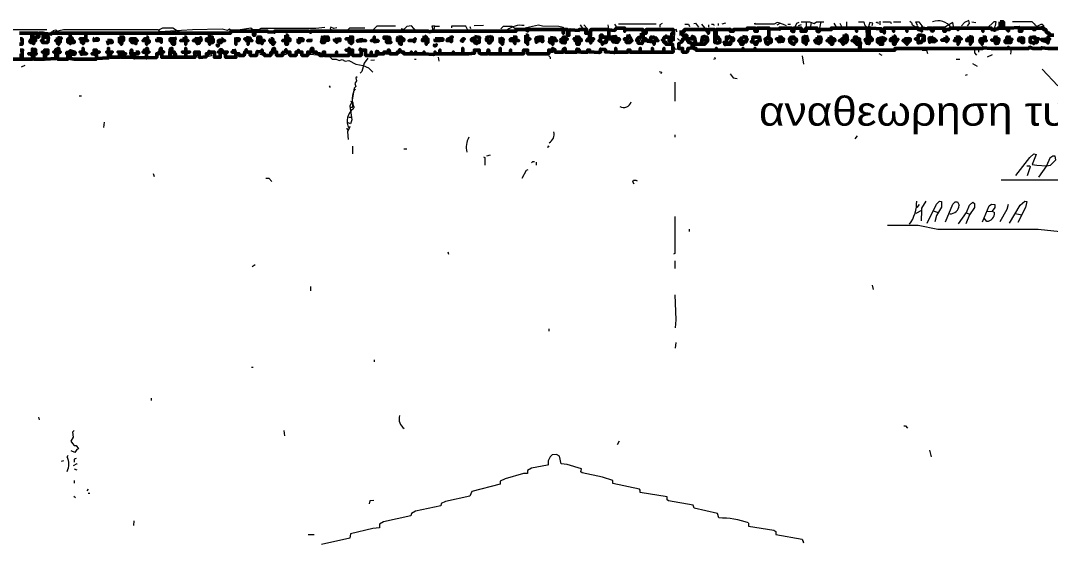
# Model space of a CAD drawing. Header units: metres. Extents: x 0.1 to 48.1, y 1.3 to 34.5.
# Drawn here: x 29.68 to 41.15, y 28.69 to 34.49 of the extents above; entities that cross this region are included whole.
import ezdxf

# ---------------------------------------------------------------- set-up
doc = ezdxf.new("R2010")
doc.units = ezdxf.units.M
for name, color, linetype, lineweight in [('P2D_GRAMMES', 7, 'Continuous', 18), ('P2D_MIKRA', 8, 'Continuous', 13), ('P2D_TOIXOI', 7, 'Continuous', 50), ('P2D_TOXA', 7, 'Continuous', 18)]:
    doc.layers.add(name, color=color, linetype=linetype, lineweight=lineweight)
doc.layers.add('P2D_KEIMENA', color=7, linetype='Continuous')
doc.styles.add('ARIAL', font='arial.ttf')

msp = doc.modelspace()

# ---------------------------------------------------------------- linework, layer by layer
at = {"layer": 'P2D_GRAMMES'}
for p, q in [((34.293325, 34.429259), (34.346518, 34.429259)), ((34.83856, 34.439607), (34.732173, 34.432958)), ((36.760183, 34.454933), (36.341283, 34.454933)), ((38.431825, 34.477625), (38.431825, 34.409552)), ((38.486457, 34.471705), (38.475681, 34.409552)), ((38.595366, 34.477625), (38.576884, 34.393698)), ((40.277618, 34.479503), (40.324162, 34.472853)), ((40.971802, 34.45565), (40.985289, 34.442544)), ((36.869539, 34.309948), (36.846279, 34.283351)), ((37.176799, 34.254511), (37.170437, 34.241077)), ((41.062225, 33.954215), (41.235105, 33.768037)), ((36.970014, 33.807932), (36.970014, 33.595157)), ((33.335838, 33.416851), (33.365293, 33.418091)), ((33.309241, 33.295942), (33.327354, 33.267282)), ((39.719084, 32.378351), (39.652592, 32.345105)), ((39.692487, 32.444843), (39.66589, 32.411597)), ((39.719084, 32.378351), (39.712435, 32.265314)), ((39.846749, 32.374361), (39.904728, 32.357356)), ((40.214676, 32.353874), (40.257316, 32.340596)), ((40.443848, 32.258665), (40.41503, 32.295525)), ((40.761602, 32.34719), (40.83475, 32.332179)), ((30.204058, 29.652173), (30.197408, 29.638874)), ((38.393895, 28.707319), (38.39722, 28.697346))]:
    msp.add_line(p, q, dxfattribs=at)
for points in [[(33.854476, 34.429259), (33.648351, 34.429259), (33.601806, 34.386414), (33.575209, 34.373889)], [(34.087199, 34.373889), (34.034005, 34.432958), (33.980812, 34.426309), (33.947565, 34.393063), (33.920969, 34.399712)], [(35.031387, 34.399712), (35.057984, 34.429259), (35.151073, 34.429259), (35.184319, 34.409552), (35.284058, 34.409552), (35.450288, 34.446257), (35.495298, 34.432958), (35.676361, 34.429259), (35.725207, 34.41966), (35.725207, 34.393698)], [(38.109974, 34.446257), (38.14322, 34.466204), (38.109974, 34.472853), (38.076728, 34.454933), (37.861033, 34.454933), (37.861033, 34.466204), (37.870602, 34.454933)], [(38.14322, 34.466204), (38.176466, 34.454933), (38.209712, 34.439607)], [(38.375942, 34.477625), (38.469031, 34.477625), (38.522225, 34.459555), (38.548822, 34.477625), (38.628613, 34.477625)], [(40.078141, 34.409552), (40.064843, 34.472853), (40.005, 34.432958), (39.958455, 34.409552)], [(40.231073, 34.432958), (40.251021, 34.459555), (40.244372, 34.492801), (40.197827, 34.472853), (40.164581, 34.432958)], [(40.520314, 34.393698), (40.543586, 34.439607), (40.550236, 34.477625), (40.523639, 34.477625), (40.450497, 34.409552)], [(40.962487, 34.409552), (41.048927, 34.454933), (41.062225, 34.454933), (41.082173, 34.432958), (41.015681, 34.41301), (40.949188, 34.477625), (40.729764, 34.477625), (40.729764, 34.477625)], [(40.995446, 34.426856), (40.975785, 34.406361), (40.962487, 34.409552), (40.929241, 34.409552)], [(28.468613, 34.373115), (28.561702, 34.379764), (29.073691, 34.373889), (29.359607, 34.393698), (29.971335, 34.393698)], [(30.064844, 34.371373), (30.084372, 34.379764), (30.071073, 34.386414), (30.037827, 34.379764), (30.044476, 34.366466), (30.157513, 34.393698), (31.208089, 34.393698), (31.228037, 34.373115), (31.593743, 34.393698), (31.926204, 34.399712), (31.986047, 34.386414), (32.005995, 34.399712), (32.032592, 34.379764), (32.245366, 34.41301), (32.265314, 34.393698), (32.331806, 34.393698), (32.358403, 34.409552), (32.970131, 34.409552), (33.069869, 34.41966)], [(31.494005, 34.35281), (31.427513, 34.373889), (31.374319, 34.409552), (31.261283, 34.409552), (31.214847, 34.386725)], [(33.515366, 34.409552), (33.342487, 34.409552), (33.309241, 34.373889)], [(36.992906, 34.366466), (36.986257, 34.393063), (36.966309, 34.386414), (36.95966, 34.266728), (36.905266, 34.270121)], [(37.055275, 34.373889), (37.026152, 34.379764), (37.026152, 34.326571)], [(36.943037, 34.229304), (36.972958, 34.173639), (37.026152, 34.183524)], [(36.999555, 34.293325), (37.012853, 34.280026), (37.03945, 34.273377), (37.056073, 34.28979)], [(37.163692, 34.28979), (37.185733, 34.273377), (37.163692, 34.226832), (37.163692, 34.190262)], [(33.129712, 34.087199), (33.14966, 34.063827), (33.196204, 34.063827), (33.22945, 34.047304), (33.262696, 34.060602), (33.295942, 34.040654), (33.335838, 34.047304), (33.415628, 34.007408), (33.495419, 33.99411), (33.555262, 33.967513), (33.601806, 33.920969)], [(33.548613, 34.073901), (33.508717, 34.020707), (33.48212, 33.927618), (33.462173, 33.90767)], [(33.428927, 33.867775), (33.415628, 33.854476), (33.422277, 33.82123), (33.40233, 33.794634), (33.415628, 33.761387), (33.395681, 33.74144), (33.369084, 33.588508), (33.349136, 33.541963), (33.369084, 33.389031), (33.355785, 33.342487), (33.329188, 33.355785)], [(33.355785, 33.595157), (33.382382, 33.581859), (33.375733, 33.561911), (33.375733, 33.525463), (33.351364, 33.524887)], [(33.349136, 33.31589), (33.342487, 33.302592), (33.322539, 33.256047), (33.329188, 33.169607)], [(40.76966, 32.770654), (40.922592, 32.970131), (40.969136, 33.010026), (40.995733, 33.003377), (40.949188, 32.89034), (41.002382, 32.883691), (41.10877, 32.877042), (41.155314, 32.883691), (41.215157, 32.943534), (41.208508, 32.985646), (41.181911, 32.985646), (41.148665, 32.963482), (41.10877, 32.877042), (41.02233, 32.750707)], [(40.889346, 32.875077), (40.922592, 32.875077), (40.929241, 32.863743), (40.895995, 32.764005)], [(43.682016, 32.739831), (43.362853, 32.739831), (42.864162, 32.728098), (42.478508, 32.716365), (40.603429, 32.716365)], [(39.765628, 32.484738), (39.718899, 32.404948), (39.719084, 32.378351)], [(39.778927, 32.238717), (39.885314, 32.451492), (39.91856, 32.484738), (39.941441, 32.478089), (39.941441, 32.418246), (39.885314, 32.325157), (39.865366, 32.252016)], [(39.985052, 32.252016), (40.064843, 32.451492), (40.09144, 32.476329), (40.118037, 32.476329), (40.137984, 32.438194)], [(40.696518, 32.238717), (40.816204, 32.438194), (40.869398, 32.484738), (40.889346, 32.478089), (40.876047, 32.411597), (40.789607, 32.245366)], [(40.131335, 32.232068), (40.217775, 32.358403), (40.251021, 32.438194), (40.290916, 32.47144), (40.308168, 32.458141), (40.308168, 32.411597), (40.251021, 32.331806), (40.211126, 32.232068)], [(40.397304, 32.252016), (40.470445, 32.431545), (40.497042, 32.451492), (40.534803, 32.444843), (40.534803, 32.411597), (40.503691, 32.371702)], [(40.445319, 32.369871), (40.503691, 32.371702), (40.530288, 32.358403)], [(40.68322, 32.444843), (40.669921, 32.391649), (40.590131, 32.252016)], [(36.970014, 32.311859), (36.970014, 31.899607), (36.95301, 31.892958)], [(39.340079, 32.215445), (39.679188, 32.215445), (39.898613, 32.173095), (41.015681, 32.173095), (41.720497, 32.098826), (42.598194, 32.098826), (42.877461, 32.061506), (43.13678, 32.061506), (43.482539, 32.041334), (43.622173, 32.041334), (43.662068, 32.059188), (43.675366, 32.04589), (43.790659, 32.052539), (43.790659, 32.025942), (43.761138, 32.050837)], [(36.970014, 31.440812), (36.979607, 31.161545), (36.972958, 31.075105)], [(30.277324, 29.93144), (30.257251, 29.911492), (30.263901, 29.858298), (30.237304, 29.811754), (30.257251, 29.785157), (30.277199, 29.765209), (30.297147, 29.765209), (30.323743, 29.725314), (30.303796, 29.718665), (30.283848, 29.685419), (30.243953, 29.705366)], [(37.458351, 28.960654), (37.445052, 29.007199), (37.185733, 29.067042), (37.172435, 29.100288), (36.899817, 29.146832), (36.881531, 29.160131), (36.881531, 29.193377), (36.583809, 29.239921), (36.583809, 29.266518), (36.574005, 29.279817), (36.279097, 29.33966), (36.279097, 29.372906), (36.161754, 29.412801), (35.935681, 29.459346), (35.922382, 29.472644), (35.929031, 29.50589), (35.76945, 29.552435), (35.702958, 29.559084), (35.68301, 29.645524), (35.649764, 29.665471), (35.60322, 29.658822)], [(35.550026, 29.545785), (35.370497, 29.512539), (35.328552, 29.485942), (35.328552, 29.451282), (35.284058, 29.451282), (35.077932, 29.392853), (35.02363, 29.366257), (35.02363, 29.33301), (34.705576, 29.25322), (34.685628, 29.200026), (34.41301, 29.140183), (34.366466, 29.120236), (34.359817, 29.093639), (34.08055, 29.033796), (34.034005, 29.007199), (34.027356, 28.980602), (33.721492, 28.91411), (33.678457, 28.887513), (33.678457, 28.847618), (33.601806, 28.840969), (33.355785, 28.781126), (33.349136, 28.734581), (33.029974, 28.66144)], [(37.790812, 28.900812), (37.790812, 28.867565), (38.070079, 28.821021), (38.09472, 28.807723), (38.09472, 28.774476), (38.389241, 28.721283), (38.402539, 28.681387)]]:
    msp.add_lwpolyline(points, dxfattribs=at)
msp.add_lwpolyline([(34.293325, 34.429259), (34.260079, 34.429259), (34.273377, 34.393698), (34.286675, 34.393698)], close=True, dxfattribs=at)
at = {"layer": 'P2D_MIKRA'}
for p, q in [((34.685628, 34.426309), (34.692277, 34.406361)), ((35.915733, 34.446257), (35.94233, 34.399712)), ((36.221597, 34.446257), (36.228246, 34.399712)), ((36.294738, 34.452906), (36.321335, 34.41301)), ((37.265524, 34.452906), (37.29877, 34.41301)), ((37.342939, 34.446257), (37.342939, 34.41966)), ((37.453164, 34.459555), (37.453164, 34.439607)), ((37.531492, 34.466204), (37.491597, 34.452906)), ((38.22966, 34.454933), (38.256257, 34.454933)), ((38.375942, 34.446257), (38.342696, 34.432958)), ((38.741649, 34.466204), (38.761597, 34.426309)), ((38.808141, 34.466204), (38.828089, 34.41966)), ((38.881365, 34.479503), (38.881365, 34.41966)), ((39.253449, 34.486152), (39.253449, 34.446257)), ((39.406571, 34.477625), (39.486361, 34.477625)), ((36.615698, 34.386414), (36.615698, 34.366466)), ((37.418455, 34.386414), (37.425105, 34.33322)), ((38.409188, 34.399712), (38.389241, 34.393063)), ((30.103765, 34.280026), (30.103765, 34.260079)), ((30.370288, 34.280026), (30.396885, 34.273377)), ((31.779921, 34.286675), (31.813168, 34.273377)), ((32.225419, 34.286675), (32.205471, 34.280026)), ((33.069869, 34.286675), (33.056571, 34.273377)), ((34.895308, 34.286675), (34.895308, 34.266728)), ((35.151073, 34.28979), (35.17767, 34.28979)), ((35.470236, 34.293325), (35.443639, 34.286675)), ((35.736204, 34.286675), (35.722906, 34.273377)), ((35.901923, 34.293325), (35.901923, 34.280026)), ((36.015471, 34.286675), (36.035419, 34.280026)), ((36.583809, 34.286675), (36.583809, 34.273377)), ((37.29212, 34.286675), (37.285471, 34.273377)), ((37.425105, 34.309199), (37.438403, 34.309199)), ((37.429348, 34.280026), (37.429348, 34.266728)), ((37.870602, 34.270121), (37.883901, 34.270121)), ((39.267768, 34.273377), (39.267768, 34.260079)), ((39.685838, 34.28979), (39.699136, 34.28979)), ((39.718899, 34.306623), (39.718899, 34.293325)), ((39.825471, 34.28979), (39.858717, 34.28979)), ((40.410602, 34.286675), (40.384005, 34.266728)), ((30.084372, 34.153691), (30.077723, 34.08055)), ((30.224005, 34.125013), (30.27055, 34.125013)), ((30.669503, 34.127094), (30.662853, 34.087199)), ((31.640288, 34.120445), (31.646937, 34.100497)), ((32.345105, 34.120445), (32.378351, 34.113796)), ((32.650969, 34.120445), (32.617723, 34.113796)), ((32.89699, 34.120445), (32.990079, 34.113796)), ((33.362256, 34.147042), (33.362256, 34.127094)), ((33.748089, 34.125013), (33.774686, 34.125013)), ((33.927618, 34.133743), (33.894372, 34.127094)), ((34.33322, 34.087199), (34.339869, 34.040654)), ((35.583272, 34.142654), (35.609869, 34.142654)), ((38.389241, 34.100497), (38.402539, 34.007408)), ((39.24034, 34.127094), (39.273586, 34.107147)), ((40.350685, 34.16699), (40.350685, 34.140393)), ((40.503691, 34.113796), (40.450497, 34.087199)), ((40.716466, 34.180288), (40.709817, 34.120445)), ((29.725314, 33.99411), (29.685419, 33.974162)), ((33.621754, 34.053953), (33.581859, 34.047304)), ((34.067251, 34.063827), (34.087199, 34.063827)), ((40.104738, 34.063827), (40.144634, 34.063827)), ((40.284267, 34.014058), (40.337461, 33.987461)), ((40.224424, 33.887723), (40.204476, 33.881073)), ((33.116414, 33.768037), (33.129712, 33.748089)), ((30.330393, 33.656351), (30.35699, 33.656351)), ((30.60966, 33.362435), (30.60301, 33.302592)), ((36.970014, 33.222801), (36.970014, 33.196204)), ((39.000969, 33.209503), (38.974372, 33.176257)), ((33.378365, 33.096466), (33.378365, 33.010026)), ((33.947565, 33.066943), (33.980812, 33.066943)), ((34.911702, 32.996728), (34.871806, 32.983429)), ((35.42496, 32.916937), (35.42496, 32.883691)), ((31.154895, 32.790602), (31.168194, 32.757356)), ((37.12722, 32.172225), (37.12722, 32.145628)), ((34.439607, 31.919555), (34.446257, 31.892958)), ((36.970014, 31.819817), (36.970014, 31.733377)), ((32.291911, 31.773272), (32.258665, 31.753325)), ((32.909413, 31.533901), (32.909413, 31.487356)), ((39.167199, 31.547199), (39.180497, 31.500654)), ((35.564509, 31.061806), (35.564509, 31.035209)), ((36.979607, 30.908874), (36.972958, 30.849031)), ((33.619353, 30.716047), (33.619353, 30.696099)), ((32.252016, 30.63537), (32.271963, 30.63537)), ((31.132953, 30.290497), (31.132953, 30.263901)), ((29.878246, 30.077723), (29.884895, 30.051126)), ((32.611073, 29.93144), (32.617723, 29.871597)), ((36.347932, 29.811754), (36.327984, 29.771859)), ((39.805524, 29.712016), (39.825471, 29.638874)), ((30.157513, 29.59233), (30.130916, 29.585681)), ((30.277199, 29.50589), (30.303796, 29.492592)), ((30.277324, 29.372906), (30.277324, 29.346309)), ((30.430131, 29.279817), (30.416832, 29.259869)), ((30.27055, 29.200026), (30.290497, 29.186728)), ((30.430131, 29.233272), (30.450079, 29.233272)), ((30.94212, 28.927408), (30.935471, 28.874215)), ((32.883691, 28.774476), (32.950183, 28.774476))]:
    msp.add_line(p, q, dxfattribs=at)
for points in [[(34.659031, 34.393063), (34.639084, 34.429259), (34.479766, 34.429259), (34.479766, 34.41301)], [(35.955628, 34.446257), (35.995524, 34.399712), (36.002173, 34.373115)], [(36.826675, 34.459555), (36.800079, 34.446257), (36.800079, 34.41966)], [(37.079346, 34.454933), (37.119241, 34.454933), (37.132539, 34.426309)], [(37.179084, 34.459555), (37.199031, 34.466204), (37.232277, 34.41966)], [(37.37856, 34.454933), (37.398508, 34.454933), (37.405157, 34.439607)], [(38.349346, 34.472853), (38.322749, 34.459555), (38.30945, 34.426309)], [(39.014267, 34.477625), (39.07411, 34.477625), (39.080759, 34.446257), (39.100707, 34.426309)], [(39.167199, 34.439607), (39.173848, 34.466204), (39.140602, 34.472853), (39.120654, 34.399712)], [(39.213743, 34.472853), (39.227042, 34.479503), (39.233691, 34.459555)], [(39.286885, 34.477625), (39.373325, 34.477625), (39.379974, 34.459555)], [(39.586099, 34.486152), (39.606047, 34.472853), (39.612696, 34.446257), (39.645942, 34.426309)], [(39.66589, 34.41966), (39.672539, 34.439607), (39.652592, 34.479503), (39.659241, 34.477625), (39.685838, 34.477625), (39.732382, 34.41966)], [(33.202853, 34.41301), (33.169607, 34.406361), (33.136361, 34.41966), (33.129712, 34.399712), (33.14966, 34.386414)], [(29.831702, 34.28979), (29.818403, 34.28979), (29.811754, 34.266728)], [(32.35386, 34.286675), (32.35386, 34.266728), (32.365052, 34.260079)], [(33.894372, 34.280026), (33.920684, 34.273377), (33.920684, 34.24678)], [(34.732173, 34.28979), (34.75212, 34.28979), (34.75877, 34.273377)], [(35.623168, 34.28979), (35.60322, 34.28979), (35.596571, 34.273377)], [(36.314686, 34.270121), (36.301387, 34.270121), (36.288089, 34.309199), (36.201649, 34.309199), (36.188351, 34.273377), (36.181702, 34.280026)], [(36.460969, 34.280026), (36.467618, 34.270121), (36.454319, 34.270121)], [(36.720288, 34.280026), (36.713639, 34.270121), (36.726937, 34.270121)], [(37.278822, 34.260079), (37.305419, 34.286675), (37.318717, 34.273377), (37.305419, 34.266728)], [(37.451702, 34.286675), (37.465, 34.280026), (37.458351, 34.273377)], [(37.564738, 34.260079), (37.558089, 34.25086), (37.571387, 34.25086)], [(37.564738, 34.286675), (37.56363, 34.293325), (37.56363, 34.280026)], [(37.737618, 34.280026), (37.744267, 34.270121), (37.711021, 34.266728)], [(37.850654, 34.280026), (37.844005, 34.270121), (37.857304, 34.270121)], [(38.271956, 34.286675), (38.271956, 34.273377), (38.296152, 34.293325), (38.296152, 34.280026)], [(38.415838, 34.286675), (38.409188, 34.28979), (38.422487, 34.28979)], [(38.575419, 34.286675), (38.576884, 34.293325), (38.576884, 34.280026)], [(38.994319, 34.270121), (38.981021, 34.270121), (39.000969, 34.260079)], [(39.13351, 34.306623), (39.13351, 34.293325), (39.120654, 34.280026)], [(39.422616, 34.306623), (39.422616, 34.280026), (39.393272, 34.273377)], [(39.552853, 34.280026), (39.555271, 34.286675), (39.555271, 34.273377)], [(40.118037, 34.286675), (40.124686, 34.28979), (40.111387, 34.28979)], [(40.264319, 34.28979), (40.251021, 34.28979), (40.264319, 34.280026)], [(40.543586, 34.28979), (40.530288, 34.28979), (40.556885, 34.270121), (40.543586, 34.270121)], [(40.689869, 34.28979), (40.676571, 34.28979), (40.696518, 34.270121), (40.68322, 34.270121)], [(40.822853, 34.28979), (40.836152, 34.28979), (40.842801, 34.260079)], [(40.962487, 34.293325), (40.969136, 34.28979), (40.955838, 34.28979)], [(29.818403, 34.147042), (29.825052, 34.142654), (29.811754, 34.142654)], [(29.971335, 34.147042), (29.977984, 34.142654), (29.964686, 34.142654)], [(30.822435, 34.133743), (30.801822, 34.127094), (30.801822, 34.073901)], [(31.925537, 34.153691), (31.925537, 34.133743), (31.939503, 34.120445)], [(31.939503, 34.125013), (31.952801, 34.125013), (31.939503, 34.125013)], [(32.491387, 34.127094), (32.484738, 34.125013), (32.498037, 34.125013)], [(35.563325, 34.100497), (35.580822, 34.087199), (35.580822, 34.067251)], [(37.411806, 34.087199), (37.418455, 34.067251), (37.398508, 34.060602)], [(39.725733, 34.165763), (39.772277, 34.165763), (39.785576, 34.127094)], [(40.308168, 34.16034), (40.308168, 34.133743), (40.330812, 34.107147)], [(36.793429, 33.927618), (36.820026, 33.920969), (36.813377, 33.901021)], [(37.584686, 33.901021), (37.617932, 33.854476), (37.664476, 33.847827)], [(35.569974, 33.089817), (35.556675, 33.096466), (35.550026, 33.076518)], [(34.83856, 32.97678), (34.850135, 32.970131), (34.850135, 32.883691)], [(35.330602, 32.830497), (35.310654, 32.823848), (35.26411, 32.737408)], [(35.403743, 32.922563), (35.383796, 32.922563), (35.370497, 32.910288)], [(32.411597, 32.739831), (32.444843, 32.739831), (32.478089, 32.704162)], [(36.514162, 32.670916), (36.500864, 32.697513), (36.507513, 32.716365), (36.53411, 32.716365), (36.547408, 32.710812)], [(39.519607, 29.982639), (39.539555, 29.982639), (39.559503, 29.958037)], [(30.297147, 29.618927), (30.277324, 29.612277), (30.277324, 29.579031)], [(30.310445, 29.552435), (30.303796, 29.559084), (30.263901, 29.539136)], [(33.615105, 29.153482), (33.56856, 29.146832), (33.561911, 29.113586)]]:
    msp.add_lwpolyline(points, dxfattribs=at)
msp.add_lwpolyline([(31.776508, 34.125013), (31.799869, 34.125013), (31.806518, 34.100497), (31.776508, 34.093848)], close=True, dxfattribs=at)
at = {"layer": 'P2D_TOIXOI'}
for points in [[(40.593012, 34.477625), (40.593012, 34.429259), (40.629708, 34.429259), (40.629708, 34.477625)], [(32.635791, 34.330647), (32.652379, 34.330647), (32.652379, 34.28979), (32.679782, 34.28979), (32.679782, 34.270121), (32.652379, 34.270121), (32.652379, 34.229304), (32.635791, 34.229304), (32.635791, 34.270121), (32.598052, 34.270121), (32.598052, 34.270121), (32.635791, 34.270121)], [(33.046597, 34.323246), (33.053246, 34.309199), (33.105062, 34.309199), (33.105062, 34.283351), (33.113089, 34.276702), (33.066129, 34.270052), (33.066129, 34.25086), (33.033298, 34.25086)], [(33.77801, 34.316597), (33.793753, 34.296649), (33.793753, 34.263403), (33.804607, 34.25086), (33.75603, 34.25086), (33.75603, 34.29), (33.728973, 34.296649), (33.728973, 34.309199), (33.77801, 34.309199)], [(34.175634, 34.323246), (34.190262, 34.309199), (34.199354, 34.309199), (34.199354, 34.28979), (34.217138, 34.28979), (34.217138, 34.25086), (34.199354, 34.25086), (34.199354, 34.229304), (34.199354, 34.229304), (34.199354, 34.270121), (34.157016, 34.270121), (34.163665, 34.28979), (34.175634, 34.28979)], [(34.479766, 34.323246), (34.476178, 34.309199), (34.489476, 34.309199), (34.479766, 34.303298), (34.479766, 34.256754), (34.469529, 34.270121), (34.429634, 34.270121), (34.442932, 34.28979), (34.479766, 34.28979)], [(34.735841, 34.316597), (34.79534, 34.303298), (34.790312, 34.296649), (34.790312, 34.25086), (34.761122, 34.25086), (34.761122, 34.236806), (34.735841, 34.250105), (34.735841, 34.270121), (34.704152, 34.270121), (34.704152, 34.28979), (34.735841, 34.28979)], [(34.895308, 34.323246), (34.908377, 34.309199), (34.931649, 34.309199), (34.931649, 34.270121), (34.915264, 34.270121), (34.915264, 34.250105), (34.895308, 34.243455), (34.895308, 34.270121), (34.870654, 34.270121), (34.870654, 34.296649), (34.88178, 34.309199), (34.895308, 34.309199)], [(35.308069, 34.330647), (35.328552, 34.330647), (35.328552, 34.28979), (35.353874, 34.28979), (35.328552, 34.270052), (35.328552, 34.229304), (35.328552, 34.229304), (35.328552, 34.25086), (35.308069, 34.25086), (35.308069, 34.28979), (35.308069, 34.28979)], [(36.450995, 34.336545), (36.49089, 34.270121), (36.477592, 34.270121), (36.470942, 34.25086), (36.427279, 34.25086), (36.427279, 34.270052), (36.40445, 34.28979), (36.410064, 34.28979), (36.410064, 34.28979), (36.437696, 34.28979)], [(36.598386, 34.35281), (36.615698, 34.35281), (36.615698, 34.28979), (36.647726, 34.28979), (36.647726, 34.270121), (36.610576, 34.270121), (36.603927, 34.236806), (36.559377, 34.243455), (36.559377, 34.270121), (36.544084, 34.270121), (36.557382, 34.296649), (36.598386, 34.316597)], [(36.719738, 34.316597), (36.730262, 34.303298), (36.763508, 34.296649), (36.763508, 34.270121), (36.780084, 34.270121), (36.780084, 34.270121), (36.74356, 34.270121), (36.736911, 34.230157), (36.723613, 34.256754), (36.665664, 34.263403), (36.665664, 34.270121), (36.70291, 34.270121), (36.70291, 34.309199), (36.719738, 34.309199)], [(37.56363, 34.323246), (37.581361, 34.303298), (37.621861, 34.296649), (37.621861, 34.270121), (37.59466, 34.270121), (37.58801, 34.229304), (37.541466, 34.229304), (37.526596, 34.223508), (37.526596, 34.250105), (37.514869, 34.25086), (37.54303, 34.25086), (37.54303, 34.309199), (37.56363, 34.309199)], [(37.720995, 34.316597), (37.763703, 34.309948), (37.763703, 34.28979), (37.774188, 34.28979), (37.767539, 34.270121), (37.763703, 34.270121), (37.763703, 34.256754), (37.727751, 34.250105), (37.727751, 34.229304), (37.707696, 34.229304), (37.696705, 34.250105), (37.696705, 34.270121), (37.681099, 34.270121), (37.696705, 34.276702), (37.696705, 34.28979), (37.714346, 34.28979)], [(38.432461, 34.329895), (38.452408, 34.270121), (38.431825, 34.270121), (38.431825, 34.243455), (38.431825, 34.230157), (38.431825, 34.25086), (38.399215, 34.25086), (38.399215, 34.25086), (38.399215, 34.25086), (38.399215, 34.309199), (38.425812, 34.309199)], [(38.85801, 34.336545), (38.86466, 34.330647), (38.884607, 34.330647), (38.891257, 34.270121), (38.881365, 34.270121), (38.881365, 34.25086), (38.85801, 34.25086), (38.840944, 34.230157), (38.840944, 34.25086), (38.828197, 34.25086), (38.828197, 34.270121), (38.8026, 34.270121), (38.8026, 34.270121), (38.828197, 34.270121), (38.828197, 34.28979), (38.851361, 34.28979)], [(39.267768, 34.316597), (39.270262, 34.303298), (39.301543, 34.296649), (39.301543, 34.28979), (39.316806, 34.28979), (39.303508, 34.270121), (39.28356, 34.270121), (39.28356, 34.229304), (39.253449, 34.229304), (39.253449, 34.25086), (39.227912, 34.25086), (39.227912, 34.28979), (39.267768, 34.28979)], [(39.405561, 34.323246), (39.422616, 34.316597), (39.422616, 34.29), (39.45644, 34.283351), (39.441004, 34.276702), (39.441004, 34.263403), (39.422616, 34.256754), (39.422616, 34.229304), (39.405561, 34.229304), (39.405561, 34.270121), (39.37, 34.270121), (39.371995, 34.270052), (39.371995, 34.28979), (39.405561, 34.28979)], [(39.555271, 34.309948), (39.556178, 34.28979), (39.592549, 34.28979), (39.592549, 34.270121), (39.57474, 34.270121), (39.57474, 34.25086), (39.555271, 34.25086), (39.555271, 34.230157), (39.549529, 34.25086), (39.531798, 34.25086), (39.531798, 34.270121), (39.509634, 34.270121), (39.531798, 34.276702), (39.531798, 34.28979), (39.555271, 34.28979)], [(39.718899, 34.329895), (39.748166, 34.323246), (39.748166, 34.270121), (39.718899, 34.270121), (39.718899, 34.25086), (39.689162, 34.25086), (39.680912, 34.243455), (39.680912, 34.270052), (39.649267, 34.28979), (39.662565, 34.28979), (39.662565, 34.28979), (39.680912, 34.28979), (39.680912, 34.330647), (39.718899, 34.330647)], [(39.826589, 34.316597), (39.842094, 34.28979), (39.863889, 34.28979), (39.863889, 34.276702), (39.88199, 34.270121), (39.863889, 34.270121), (39.863889, 34.256754), (39.815497, 34.263403), (39.808848, 34.250105), (39.802199, 34.296649), (39.826589, 34.303298)], [(40.247696, 34.316597), (40.280942, 34.309948), (40.282733, 34.29), (40.282733, 34.256754), (40.262706, 34.250105), (40.262706, 34.229304), (40.262706, 34.229304), (40.262706, 34.270121), (40.221099, 34.270121), (40.227749, 34.28979), (40.247696, 34.28979)], [(40.543586, 34.323246), (40.55356, 34.28979), (40.580157, 34.28979), (40.580157, 34.270121), (40.570183, 34.270121), (40.570183, 34.243455), (40.546911, 34.236806), (40.534803, 34.256754), (40.534803, 34.270052), (40.500366, 34.276702), (40.534803, 34.283351), (40.534803, 34.309199), (40.543586, 34.309199)], [(40.685952, 34.323246), (40.699843, 34.29), (40.72644, 34.283351), (40.713653, 34.276702), (40.713653, 34.25086), (40.650253, 34.25086), (40.650253, 34.270121), (40.646649, 34.270121), (40.668214, 34.270052), (40.668214, 34.309199), (40.685952, 34.309199)], [(30.090356, 34.303298), (30.134241, 34.296649), (30.119223, 34.29), (30.119223, 34.25086), (30.103765, 34.25086), (30.103765, 34.230157), (30.090356, 34.236806), (30.090356, 34.270121), (30.070682, 34.270121), (30.070682, 34.270121), (30.090356, 34.270121)], [(30.506597, 34.296649), (30.513246, 34.28979), (30.543969, 34.28979), (30.543969, 34.276702), (30.497953, 34.270052), (30.497953, 34.29)], [(30.64623, 34.270121), (30.692775, 34.270121), (30.699424, 34.25086), (30.659529, 34.25086), (30.65288, 34.236806)], [(30.782036, 34.309199), (30.825144, 34.309199), (30.825144, 34.270121), (30.801822, 34.270121), (30.801822, 34.230157), (30.805812, 34.25086), (30.782036, 34.25086)], [(30.91774, 34.28979), (30.964596, 34.28979), (30.964596, 34.270121), (30.978691, 34.270121), (30.964596, 34.270052), (30.964596, 34.236806), (30.952094, 34.25086), (30.91774, 34.25086), (30.91774, 34.270121), (30.901969, 34.270121), (30.901969, 34.28979), (30.91774, 34.28979)], [(31.083078, 34.309199), (31.091728, 34.309199), (31.091728, 34.270121), (31.111017, 34.270121), (31.111017, 34.25086), (31.091728, 34.25086), (31.083078, 34.230157), (31.083078, 34.270121), (31.041859, 34.270121), (31.041859, 34.270121), (31.058482, 34.270121), (31.058482, 34.28979), (31.083078, 34.28979)], [(31.196374, 34.28979), (31.245643, 34.28979), (31.245643, 34.25086), (31.245643, 34.25086), (31.245643, 34.270121), (31.196374, 34.270121)], [(31.392789, 34.303298), (31.404241, 34.28979), (31.392789, 34.28979), (31.392789, 34.229304), (31.377644, 34.229304), (31.364985, 34.243455), (31.364985, 34.270052), (31.344398, 34.270121), (31.344398, 34.270121), (31.344398, 34.28979), (31.392789, 34.28979)], [(31.503979, 34.309199), (31.519655, 34.309199), (31.519655, 34.276702), (31.543874, 34.270052), (31.543874, 34.270121), (31.519655, 34.270121), (31.519655, 34.229304), (31.519655, 34.229304), (31.519655, 34.270121), (31.461634, 34.270121), (31.461634, 34.270121), (31.49733, 34.270121)], [(31.637577, 34.303298), (31.630314, 34.28979), (31.676859, 34.28979), (31.683508, 34.303298), (31.690157, 34.270121), (31.670091, 34.270121), (31.670091, 34.243455), (31.647735, 34.236806), (31.647735, 34.25086), (31.637577, 34.25086), (31.637577, 34.270121), (31.603717, 34.270121), (31.637577, 34.283351)], [(31.876335, 34.230157), (31.882984, 34.213503), (31.869686, 34.213503)], [(31.91623, 34.28979), (31.925537, 34.28979), (31.925537, 34.270121), (31.951201, 34.270121), (31.951201, 34.270121), (31.92288, 34.270121), (31.91623, 34.25086), (31.882984, 34.25086), (31.882984, 34.270121), (31.909581, 34.270121)], [(32.078318, 34.303298), (32.075812, 34.28979), (32.115707, 34.28979), (32.109058, 34.270121), (32.078318, 34.270121), (32.078318, 34.229304), (32.078318, 34.229304)], [(32.193724, 34.303298), (32.23822, 34.296649), (32.23822, 34.270121), (32.255872, 34.270121), (32.255872, 34.270121), (32.212952, 34.270121), (32.212952, 34.229304), (32.212952, 34.229304), (32.212952, 34.263403), (32.193724, 34.270052), (32.193724, 34.28979), (32.17555, 34.28979), (32.193724, 34.29)], [(32.35386, 34.309199), (32.35386, 34.309199), (32.35386, 34.276702), (32.394974, 34.270052), (32.369016, 34.263403), (32.369016, 34.236806), (32.368377, 34.25086), (32.321832, 34.25086), (32.315183, 34.270052), (32.323947, 34.276702), (32.323947, 34.309199), (32.35386, 34.309199)], [(32.465697, 34.28979), (32.488307, 34.28979), (32.488307, 34.25086), (32.50801, 34.25086), (32.494712, 34.229304), (32.488307, 34.229304), (32.488307, 34.25086), (32.465697, 34.25086), (32.465697, 34.270121), (32.454817, 34.270121), (32.465697, 34.283351)], [(32.773337, 34.28979), (32.820524, 34.28979), (32.827173, 34.270121), (32.787277, 34.270121), (32.787277, 34.25086), (32.773337, 34.25086)], [(32.909413, 34.29), (32.913613, 34.270121), (32.878289, 34.270121), (32.878289, 34.270121), (32.909413, 34.270121)], [(33.176731, 34.29), (33.19288, 34.283351), (33.237524, 34.29), (33.237524, 34.270121), (33.206178, 34.270121), (33.199418, 34.250105), (33.199418, 34.270121), (33.176731, 34.270121)], [(33.339162, 34.309199), (33.378365, 34.309199), (33.378365, 34.25086), (33.362256, 34.25086), (33.362256, 34.236806), (33.339162, 34.256754), (33.339162, 34.28979), (33.303026, 34.28979), (33.303026, 34.28979), (33.339162, 34.28979)], [(33.471923, 34.296649), (33.478796, 34.270121), (33.522016, 34.270121), (33.522016, 34.270052), (33.438901, 34.263403), (33.432251, 34.270121), (33.471923, 34.270121)], [(33.619353, 34.309199), (33.619353, 34.309199), (33.619353, 34.270121), (33.585599, 34.270121), (33.585599, 34.270121), (33.619353, 34.270121)], [(33.619353, 34.270121), (33.661922, 34.270121), (33.661922, 34.263403), (33.619353, 34.256754)], [(33.891047, 34.309199), (33.920684, 34.309199), (33.920684, 34.28979), (33.947592, 34.28979), (33.947592, 34.270121), (33.920684, 34.270121), (33.920684, 34.230157), (33.902033, 34.236806), (33.902033, 34.270121), (33.877749, 34.270121), (33.877749, 34.296649)], [(34.066776, 34.28979), (34.077225, 34.28979), (34.066776, 34.283351), (34.066776, 34.256754), (34.057277, 34.270121), (34.00824, 34.270121), (34.00824, 34.270121), (34.066776, 34.270121)], [(34.296649, 34.230157), (34.309948, 34.223508), (34.303298, 34.213503), (34.29, 34.213503)], [(34.296841, 34.28979), (34.385429, 34.28979), (34.385429, 34.276702), (34.351838, 34.270052), (34.351838, 34.270121), (34.296841, 34.270121)], [(34.604822, 34.28979), (34.623047, 34.28979), (34.623047, 34.28979), (34.604822, 34.28979), (34.604822, 34.263403), (34.589215, 34.270052), (34.604822, 34.276702)], [(35.02363, 34.303298), (35.034712, 34.28979), (35.05466, 34.28979), (35.04801, 34.230157), (35.041361, 34.25086), (35.02363, 34.25086)], [(35.167138, 34.309199), (35.198116, 34.309199), (35.198116, 34.270121), (35.227539, 34.270121), (35.214241, 34.270121), (35.1867, 34.270121), (35.1867, 34.236806), (35.167696, 34.270121), (35.13445, 34.270121), (35.141099, 34.28979), (35.167138, 34.28979)], [(35.453613, 34.309199), (35.495298, 34.309199), (35.495298, 34.270121), (35.500157, 34.270121), (35.493508, 34.256754), (35.486859, 34.270121), (35.433665, 34.270121), (35.427016, 34.250105), (35.420366, 34.296649)], [(35.579948, 34.303298), (35.633046, 34.296649), (35.633046, 34.270121), (35.653564, 34.270121), (35.653564, 34.270121), (35.608682, 34.270121), (35.608682, 34.230157), (35.593246, 34.25086), (35.573298, 34.25086)], [(35.746008, 34.309199), (35.746008, 34.309199), (35.746008, 34.28979), (35.772775, 34.28979), (35.746008, 34.270052), (35.746008, 34.243455), (35.739529, 34.25086), (35.706283, 34.25086), (35.699634, 34.270052), (35.706283, 34.28979), (35.725207, 34.28979), (35.725207, 34.309199), (35.746008, 34.309199)], [(35.857401, 34.309199), (35.901923, 34.309199), (35.901923, 34.28979), (35.919058, 34.28979), (35.925707, 34.270052), (35.901923, 34.263403), (35.901923, 34.229304), (35.87847, 34.229304), (35.87847, 34.270121), (35.857401, 34.270121), (35.857401, 34.283351), (35.845916, 34.29), (35.857401, 34.296649)], [(37.886923, 34.309199), (37.913822, 34.309199), (37.920471, 34.270121), (37.900524, 34.270121), (37.880576, 34.229304), (37.861033, 34.229304), (37.861033, 34.250105), (37.820733, 34.256754), (37.834031, 34.263403), (37.840681, 34.309199), (37.886923, 34.309199)], [(38.12429, 34.309199), (38.154191, 34.309199), (38.154191, 34.28979), (38.179791, 34.28979), (38.173141, 34.263403), (38.12429, 34.256754), (38.12429, 34.283351), (38.1, 34.28979), (38.12429, 34.28979)], [(38.27288, 34.309199), (38.296152, 34.309199), (38.296152, 34.28979), (38.319424, 34.28979), (38.326073, 34.276702), (38.319424, 34.256754), (38.296152, 34.243455), (38.296152, 34.230157), (38.271956, 34.236806), (38.271956, 34.25086), (38.252932, 34.25086), (38.246283, 34.28979), (38.254507, 34.28979), (38.254507, 34.303298)], [(38.553571, 34.309199), (38.592042, 34.309199), (38.598691, 34.296649), (38.592042, 34.25086), (38.576884, 34.25086), (38.576884, 34.236806), (38.537825, 34.250105), (38.537825, 34.270121), (38.52555, 34.270121), (38.553571, 34.276702), (38.553571, 34.309199), (38.553571, 34.309199)], [(38.69178, 34.309199), (38.713533, 34.309199), (38.713533, 34.28979), (38.744974, 34.28979), (38.751623, 34.270121), (38.731675, 34.270121), (38.725026, 34.229304), (38.713533, 34.229304), (38.713533, 34.25086), (38.69045, 34.25086), (38.69045, 34.270121), (38.665183, 34.270121), (38.685131, 34.276702)], [(39.982905, 34.309199), (39.997401, 34.309199), (39.997401, 34.28979), (40.014974, 34.28979), (40.008325, 34.270121), (39.997401, 34.270121), (39.997401, 34.256754), (39.988377, 34.270052), (39.941832, 34.276702), (39.967158, 34.283351), (39.967158, 34.28979), (39.982905, 34.28979)], [(40.099824, 34.309199), (40.1376, 34.309199), (40.1376, 34.28979), (40.161257, 34.28979), (40.1376, 34.276702), (40.1376, 34.25086), (40.124095, 34.25086), (40.124095, 34.229304), (40.124095, 34.229304), (40.124095, 34.263403), (40.081466, 34.270052), (40.099824, 34.276702), (40.099824, 34.309199), (40.099824, 34.309199)], [(40.402017, 34.309199), (40.427848, 34.309199), (40.427848, 34.276702), (40.440524, 34.270052), (40.391916, 34.263403), (40.391916, 34.229304), (40.391916, 34.229304), (40.391916, 34.25086), (40.374031, 34.25086), (40.367382, 34.276702), (40.374031, 34.28979), (40.402017, 34.28979)], [(40.819529, 34.303298), (40.85477, 34.296649), (40.85477, 34.25086), (40.835158, 34.25086), (40.835158, 34.263403), (40.799581, 34.270052), (40.80623, 34.296649)], [(40.959162, 34.309199), (40.982435, 34.309199), (40.982435, 34.28979), (41.025654, 34.28979), (41.025654, 34.28979), (41.005773, 34.28979), (41.005773, 34.25086), (40.965381, 34.25086), (40.965381, 34.236806), (40.965812, 34.25086), (40.929399, 34.25086), (40.929399, 34.303298)], [(41.126904, 34.309199), (41.126904, 34.309199), (41.126904, 34.28979), (41.14534, 34.28979), (41.132042, 34.276702), (41.125393, 34.243455), (41.118743, 34.256754), (41.057571, 34.276702), (41.057571, 34.283351), (41.126904, 34.29)], [(30.374465, 34.183524), (30.374465, 34.183524), (30.374465, 34.143717), (30.413508, 34.125013), (30.366963, 34.125013), (30.356325, 34.11712), (30.356325, 34.143717), (30.340366, 34.142654), (30.374465, 34.142654)], [(30.964596, 34.142654), (30.99199, 34.142654), (30.99199, 34.125013), (30.964596, 34.125013)], [(32.054534, 34.176963), (32.069162, 34.142654), (32.035916, 34.142654), (32.054534, 34.150366)]]:
    msp.add_lwpolyline(points, close=True, dxfattribs=at)
for points in [[(29.675445, 34.165763), (29.702042, 34.165763), (29.694497, 34.150366), (29.694497, 34.063827), (29.810847, 34.063827), (29.810847, 34.11712), (29.768534, 34.12377), (29.768534, 34.125013), (29.810847, 34.125013), (29.810847, 34.176963), (29.846662, 34.170314), (29.846662, 34.125013), (29.854974, 34.125013), (29.824797, 34.11712), (29.824797, 34.063827), (29.945746, 34.063827), (29.945746, 34.125013), (29.945746, 34.125013), (29.945746, 34.142654), (29.921466, 34.142654), (29.945746, 34.150366), (29.945746, 34.165763), (29.983156, 34.165763), (29.983156, 34.125013), (29.954712, 34.125013), (29.954712, 34.063927), (30.070682, 34.070576), (30.070682, 34.130419), (30.047801, 34.142654), (30.070682, 34.142654), (30.070682, 34.170314), (30.094346, 34.183524), (30.103765, 34.183524), (30.103765, 34.142654), (30.120942, 34.142654), (30.090356, 34.130419), (30.090356, 34.063827), (30.205896, 34.063827), (30.205896, 34.125013), (30.192815, 34.125013), (30.192815, 34.137068), (30.231191, 34.143717), (30.231191, 34.157016), (30.287173, 34.137068), (30.280524, 34.11712), (30.231191, 34.12377), (30.231191, 34.070576), (30.277324, 34.063927), (30.277324, 34.063827), (30.523162, 34.063827), (30.523162, 34.11712), (30.473351, 34.12377), (30.497953, 34.130419), (30.497953, 34.165763), (30.523162, 34.165763), (30.523162, 34.142654), (30.557524, 34.142654), (30.557524, 34.142654), (30.523162, 34.142654), (30.523162, 34.070576), (30.657682, 34.077225), (30.657682, 34.130419), (30.639581, 34.142654), (30.65288, 34.142654), (30.659529, 34.183524), (30.657682, 34.183524), (30.657682, 34.142654), (30.699424, 34.142654), (30.682293, 34.137068), (30.682293, 34.084343), (30.782036, 34.084343), (30.782036, 34.137068), (30.765916, 34.142654), (30.825144, 34.142654), (30.825144, 34.125013), (30.848991, 34.125013), (30.848991, 34.125013), (30.801822, 34.125013), (30.801822, 34.084343), (30.94678, 34.084343), (30.94678, 34.125013), (30.90555, 34.125013), (30.912199, 34.165763), (30.91774, 34.165763), (30.91774, 34.125013), (30.94678, 34.125013), (30.94678, 34.077225), (31.083078, 34.083874), (31.083078, 34.142654), (31.041859, 34.142654), (31.041859, 34.142654), (31.058482, 34.142654), (31.058482, 34.165763), (31.083078, 34.165763), (31.083078, 34.183524), (31.091728, 34.183524), (31.091728, 34.142654), (31.111017, 34.142654), (31.111017, 34.143717), (31.083078, 34.130419), (31.083078, 34.077225), (31.196374, 34.083874), (31.196374, 34.125013), (31.222691, 34.125013), (31.222691, 34.142654), (31.231361, 34.142654), (31.23801, 34.183524), (31.245643, 34.183524), (31.245643, 34.150366), (31.271257, 34.143717), (31.251309, 34.137068), (31.251309, 34.084343), (31.337749, 34.084343), (31.344398, 34.170314), (31.357696, 34.183524), (31.364985, 34.183524), (31.364985, 34.142654), (31.392789, 34.142654), (31.392789, 34.142654), (31.344398, 34.142654), (31.344398, 34.084343), (31.392789, 34.084343), (31.392789, 34.125013), (31.404241, 34.125013), (31.404241, 34.084343), (31.519655, 34.084343), (31.519655, 34.142654), (31.479599, 34.142654), (31.479599, 34.142654), (31.519655, 34.142654), (31.519655, 34.183524), (31.519655, 34.183524), (31.519655, 34.142654), (31.560893, 34.142654), (31.560893, 34.142654), (31.519655, 34.142654), (31.519655, 34.084343), (31.623665, 34.084343), (31.617016, 34.142654), (31.670091, 34.142654), (31.670091, 34.125013), (31.670091, 34.125013), (31.670091, 34.083874), (31.748555, 34.090524), (31.748555, 34.125013), (31.776508, 34.125013), (31.776508, 34.150366), (31.796545, 34.142654), (31.838395, 34.142654), (31.838395, 34.084343), (31.903597, 34.084343), (31.903597, 34.142654), (31.882984, 34.142654), (31.882984, 34.142654), (31.903597, 34.142654), (31.903597, 34.170314), (31.925537, 34.163665), (31.925537, 34.142654), (31.982723, 34.142654), (31.962775, 34.137068), (31.962775, 34.084343), (32.078318, 34.084343), (32.078318, 34.125013), (32.112382, 34.125013), (32.112382, 34.104912), (32.168901, 34.104912), (32.17555, 34.142654), (32.193724, 34.142654), (32.193724, 34.170314), (32.208796, 34.142654), (32.242042, 34.142654), (32.23822, 34.143717), (32.23822, 34.104912), (32.308534, 34.104912), (32.315183, 34.150366), (32.369016, 34.143717), (32.369016, 34.165763), (32.369016, 34.165763), (32.369016, 34.125013), (32.393866, 34.125013), (32.393866, 34.104912), (32.465697, 34.104912), (32.465697, 34.137068), (32.488307, 34.143717), (32.488307, 34.170314), (32.501361, 34.183524), (32.507013, 34.183524), (32.507013, 34.142654), (32.530452, 34.142654), (32.530452, 34.104912), (32.598052, 34.104912), (32.598052, 34.137068), (32.635791, 34.143717), (32.635791, 34.170314), (32.640995, 34.142654), (32.679782, 34.142654), (32.679782, 34.104912), (32.748845, 34.104912), (32.748845, 34.142654), (32.773337, 34.142654), (32.773337, 34.163665), (32.787277, 34.142654), (32.812924, 34.142654), (32.812924, 34.104912), (32.878289, 34.104912), (32.878289, 34.142654), (32.913613, 34.142654), (32.920262, 34.183524), (32.933468, 34.183524), (32.933468, 34.142654), (32.973455, 34.142654), (32.980105, 34.125013), (33.012686, 34.125013), (33.012686, 34.104912), (33.050499, 34.104912), (33.050499, 34.142654), (33.066129, 34.142654), (33.066129, 34.104912), (33.199418, 34.104912), (33.199418, 34.142654), (33.199418, 34.142654), (33.199418, 34.104912), (33.339162, 34.104912), (33.339162, 34.165763), (33.303026, 34.165763), (33.303026, 34.165763), (33.339162, 34.165763), (33.339162, 34.183613), (33.345812, 34.165763), (33.378365, 34.165763), (33.378365, 34.104912), (33.471923, 34.104912), (33.471923, 34.165763), (33.458848, 34.165763), (33.465497, 34.176963), (33.472147, 34.165763), (33.522016, 34.165763), (33.522016, 34.104912), (33.585599, 34.104912), (33.585599, 34.142654), (33.585599, 34.142654), (33.585599, 34.104912), (33.645026, 34.104912), (33.645026, 34.150366), (33.661922, 34.143717), (33.661922, 34.125013), (33.728973, 34.125013), (33.728973, 34.142654), (33.77801, 34.142654), (33.77801, 34.165763), (33.78466, 34.165763), (33.791309, 34.125013), (33.877749, 34.125013), (33.877749, 34.142654), (33.902033, 34.142654), (33.902033, 34.170314), (33.924293, 34.142654), (33.947592, 34.142654), (33.947592, 34.125013), (34.033309, 34.125013), (34.033309, 34.142654), (34.033309, 34.142654), (34.033309, 34.125013), (34.082351, 34.125013), (34.082351, 34.142654), (34.082351, 34.142654), (34.082351, 34.125013), (34.175634, 34.125013), (34.175634, 34.142654), (34.175634, 34.142654), (34.175634, 34.12377), (34.276702, 34.11712), (34.296841, 34.12377), (34.296841, 34.142654), (34.296841, 34.142654), (34.296841, 34.125013), (34.351838, 34.125013), (34.351838, 34.165763), (34.351838, 34.165763), (34.351838, 34.125013), (34.499739, 34.125013), (34.499739, 34.142654), (34.499739, 34.142654), (34.499739, 34.125013), (34.580002, 34.125013), (34.580002, 34.125013), (34.604822, 34.125013), (34.604822, 34.183524), (34.604822, 34.183524), (34.604822, 34.125013), (34.670915, 34.125013), (34.670915, 34.12377), (34.735841, 34.130419), (34.735841, 34.165763), (34.790312, 34.165763), (34.790312, 34.130419), (34.80199, 34.125013), (34.88178, 34.125013), (34.888429, 34.165763), (34.895308, 34.165763), (34.895308, 34.125013), (35.02363, 34.125013), (35.02363, 34.183524), (35.02363, 34.183524), (35.02363, 34.125013), (35.137874, 34.125013), (35.137874, 34.165763), (35.137874, 34.165763), (35.137874, 34.125013), (35.283108, 34.125013), (35.283108, 34.165763), (35.328552, 34.165763), (35.328552, 34.125013), (35.42496, 34.125013), (35.42496, 34.125013), (35.564509, 34.125013), (35.564509, 34.165763), (35.608682, 34.165763), (35.608682, 34.183613), (35.633046, 34.170314), (35.633046, 34.142654), (35.725207, 34.142654), (35.725207, 34.170314), (35.739529, 34.183524), (35.746008, 34.183524), (35.746008, 34.142654), (35.87847, 34.142654), (35.87847, 34.176963), (35.901923, 34.170314), (35.901923, 34.143717), (35.925707, 34.142654), (35.99842, 34.142654), (35.99842, 34.165763), (36.018163, 34.165763), (36.018163, 34.143717), (36.12276, 34.137068), (36.12276, 34.142654), (36.140637, 34.142654), (36.140637, 34.176963), (36.195042, 34.170314), (36.195042, 34.143717), (36.291414, 34.137068), (36.310352, 34.143717), (36.310352, 34.183524), (36.310352, 34.183524), (36.310352, 34.142654), (36.447899, 34.142654), (36.447899, 34.165763), (36.468525, 34.165763), (36.468525, 34.142654), (36.53688, 34.142654), (36.53688, 34.142654), (36.583809, 34.142654), (36.583809, 34.183524), (36.583809, 34.183524), (36.583809, 34.142654), (36.719738, 34.142654), (36.719738, 34.183524), (36.719738, 34.183524), (36.719738, 34.142654), (36.846279, 34.142654), (36.846279, 34.183524), (36.846279, 34.183524), (36.846279, 34.142654), (36.949686, 34.142654), (36.943037, 34.229304), (36.869539, 34.229304), (36.869539, 34.25086), (36.846279, 34.25086), (36.846279, 34.270052), (36.83, 34.276702), (36.846279, 34.283351), (36.846279, 34.303298), (36.869539, 34.309948), (36.869539, 34.323246), (36.876545, 34.309199), (36.905266, 34.309199), (36.905266, 34.270121), (36.936992, 34.270121), (36.936992, 34.330647), (36.936992, 34.330647), (36.936992, 34.35281), (36.952106, 34.35281), (36.952106, 34.393698), (36.846279, 34.393698), (36.846279, 34.393698), (36.665664, 34.393698), (36.665664, 34.393698), (36.647726, 34.393698), (36.647726, 34.35281), (36.615698, 34.35281), (36.615698, 34.393698), (36.410064, 34.393698), (36.410064, 34.373889), (36.410064, 34.373889), (36.410064, 34.409552), (36.31801, 34.409552), (36.298063, 34.383089), (36.232643, 34.389738), (36.232643, 34.309948), (36.310352, 34.316597), (36.310352, 34.28979), (36.351257, 34.28979), (36.344607, 34.270121), (36.333387, 34.270121), (36.333387, 34.250105), (36.278115, 34.256754), (36.271466, 34.28979), (36.211623, 34.28979), (36.204974, 34.25086), (36.162428, 34.25086), (36.162428, 34.230157), (36.165079, 34.243455), (36.125183, 34.270121), (36.140637, 34.270121), (36.140637, 34.296649), (36.140637, 34.303298), (36.140637, 34.330647), (36.162428, 34.330647), (36.162428, 34.309199), (36.232643, 34.309199), (36.232643, 34.393698), (36.162428, 34.393698), (36.162428, 34.393698), (36.032094, 34.393698), (36.025445, 34.296649), (36.06534, 34.29), (36.051655, 34.283351), (36.051655, 34.270121), (36.032094, 34.270121), (36.032094, 34.243455), (36.018796, 34.270121), (35.98555, 34.270121), (35.99842, 34.276702), (35.99842, 34.28979), (36.018163, 34.28979), (36.018163, 34.35281), (35.976483, 34.35281), (35.976483, 34.393698), (35.901923, 34.393698), (35.901923, 34.383089), (35.806021, 34.389738), (35.788375, 34.383089), (35.788375, 34.330647), (35.774135, 34.330647), (35.774135, 34.393698), (35.725207, 34.393698), (35.725207, 34.35281), (35.72623, 34.35281), (35.719581, 34.393698), (35.444193, 34.393698), (35.444193, 34.393698), (35.390861, 34.393698), (35.390861, 34.393698), (35.328552, 34.393698), (35.328552, 34.37644), (35.320628, 34.393698), (35.198116, 34.393698), (35.198116, 34.373889), (34.270052, 34.373889), (34.230157, 34.369791), (34.223508, 34.373889), (32.909413, 34.373889), (32.909413, 34.363141), (32.893665, 34.373889), (32.507013, 34.373889), (32.507013, 34.363141), (32.432653, 34.369791), (32.432653, 34.373889), (32.288586, 34.373889), (32.288586, 34.330647), (32.275288, 34.330647), (32.275288, 34.373889), (32.095759, 34.373889), (32.095759, 34.373889), (32.022618, 34.373889), (32.015969, 34.35281), (31.785032, 34.35281), (31.785032, 34.309199), (31.814402, 34.309199), (31.814402, 34.28979), (31.823141, 34.28979), (31.823141, 34.25086), (31.785032, 34.25086), (31.785032, 34.230157), (31.789895, 34.25086), (31.776508, 34.25086), (31.776508, 34.270121), (31.748555, 34.270121), (31.748555, 34.28979), (31.785032, 34.28979), (31.785032, 34.35281), (31.364985, 34.35281), (31.364985, 34.349843), (31.357696, 34.35281), (30.404759, 34.35281), (30.404759, 34.283351), (30.426806, 34.270121), (30.404759, 34.270121), (30.404759, 34.270121), (30.374465, 34.270121), (30.374465, 34.236806), (30.380262, 34.25086), (30.356325, 34.25086), (30.356325, 34.29), (30.340366, 34.28979), (30.404759, 34.28979), (30.404759, 34.35281), (30.231191, 34.35281), (30.231191, 34.303298), (30.25509, 34.296649), (30.25509, 34.270052), (30.277324, 34.263403), (30.277324, 34.25086), (30.231191, 34.25086), (30.231191, 34.236806), (30.233979, 34.25086), (30.205896, 34.25086), (30.205896, 34.28979), (30.231191, 34.28979), (30.231191, 34.35281), (30.192815, 34.35281), (30.192815, 34.35281), (30.021204, 34.35281), (30.021204, 34.343194), (29.945746, 34.349843), (29.945746, 34.309199), (29.987958, 34.309199), (29.981309, 34.25086), (29.922574, 34.25086), (29.922574, 34.270121), (29.908168, 34.270121), (29.928115, 34.270052), (29.934764, 34.35281), (29.881571, 34.35281), (29.881571, 34.309199), (29.869602, 34.309199), (29.869602, 34.35281), (29.810847, 34.35281), (29.810847, 34.309199), (29.846662, 34.309199), (29.846662, 34.270121), (29.824797, 34.270121), (29.824797, 34.236806), (29.815079, 34.25086), (29.788482, 34.25086), (29.781832, 34.270052), (29.80178, 34.276702), (29.808429, 34.35281), (29.666319, 34.35281)], [(41.191885, 34.330647), (41.141913, 34.330647), (41.141913, 34.35281), (41.125393, 34.35281), (41.103578, 34.37644), (41.103578, 34.393698), (41.078993, 34.393698), (41.078993, 34.409552), (40.982435, 34.409552), (40.982435, 34.393698), (40.965381, 34.393698), (40.965381, 34.409552), (40.929399, 34.409552), (40.929399, 34.409552), (40.835158, 34.409552), (40.835158, 34.373889), (40.807827, 34.373889), (40.807827, 34.409552), (40.807827, 34.409552), (40.807827, 34.416335), (40.685952, 34.409686), (40.685952, 34.37644), (40.679895, 34.393698), (40.668214, 34.393698), (40.668214, 34.409552), (40.570183, 34.409552), (40.570183, 34.403037), (40.540262, 34.396387), (40.533613, 34.383089), (40.520314, 34.393698), (40.500366, 34.393698), (40.493717, 34.409552), (40.402017, 34.409552), (40.402017, 34.373889), (40.402017, 34.373889), (40.402017, 34.409552), (40.124095, 34.409552), (40.124095, 34.393698), (40.124095, 34.393698), (40.124095, 34.409552), (40.034921, 34.409552), (40.028272, 34.393698), (39.982905, 34.393698), (39.982905, 34.373889), (39.967158, 34.373889), (39.967158, 34.409552), (39.845788, 34.409552), (39.845788, 34.37644), (39.826589, 34.383089), (39.826589, 34.409552), (39.78931, 34.409552), (39.78931, 34.403037), (39.718899, 34.409686), (39.718899, 34.37644), (39.70911, 34.393698), (39.680912, 34.393698), (39.680912, 34.409552), (39.555271, 34.409552), (39.555271, 34.373889), (39.555271, 34.373889), (39.555271, 34.409552), (39.405561, 34.409552), (39.405561, 34.373889), (39.405561, 34.373889), (39.405561, 34.409552), (39.301543, 34.409552), (39.301543, 34.356492), (39.303508, 34.373889), (39.267768, 34.373889), (39.267768, 34.403037), (39.155825, 34.409686), (39.155825, 34.409552), (39.13351, 34.409552), (39.13351, 34.323246), (39.170524, 34.283351), (39.163874, 34.270121), (39.13351, 34.270121), (39.13351, 34.236806), (39.105643, 34.243455), (39.105643, 34.270121), (39.090733, 34.270121), (39.097382, 34.28979), (39.110681, 34.28979), (39.11733, 34.309948), (39.110681, 34.409552), (38.994414, 34.409552), (38.994414, 34.373889), (38.994414, 34.373889), (38.994414, 34.409552), (38.713533, 34.409552), (38.713533, 34.393698), (38.576884, 34.393698), (38.576884, 34.369791), (38.553571, 34.37644), (38.553571, 34.409552), (38.431825, 34.409552), (38.431825, 34.373889), (38.374982, 34.373889), (38.374982, 34.373889), (38.374982, 34.373889), (38.374982, 34.409552), (38.296152, 34.409552), (38.296152, 34.37644), (38.286178, 34.369791), (38.271956, 34.37644), (38.271956, 34.409552), (38.136703, 34.409552), (38.136703, 34.396387), (38.017735, 34.403037), (38.017735, 34.28979), (38.04048, 34.28979), (38.04048, 34.25086), (38.01356, 34.25086), (38.006911, 34.230157), (37.986963, 34.236806), (37.973665, 34.28979), (37.996462, 34.28979), (37.996462, 34.303298), (38.017735, 34.309948), (38.017735, 34.409552), (37.886923, 34.409552), (37.886923, 34.373889), (37.861033, 34.373889), (37.861033, 34.409552), (37.777513, 34.409552), (37.777513, 34.393698), (37.621861, 34.393698), (37.621861, 34.373889), (37.586055, 34.373889), (37.586055, 34.396387), (37.568063, 34.393698), (37.429348, 34.393698), (37.429348, 34.309199), (37.453164, 34.309199), (37.453164, 34.28979), (37.468325, 34.28979), (37.471649, 34.276702), (37.471649, 34.25086), (37.453164, 34.25086), (37.453164, 34.243455), (37.413919, 34.250105), (37.413919, 34.393698), (37.342939, 34.393698), (37.342939, 34.35281), (37.342939, 34.35281), (37.342939, 34.373889), (37.32746, 34.373889), (37.32746, 34.393698), (37.135864, 34.393698), (37.109267, 34.393698), (37.075578, 34.393698), (37.075578, 34.373889), (37.055275, 34.373889), (37.055275, 34.330647), (37.101655, 34.330647), (37.101655, 34.303298), (37.109267, 34.28979), (37.056073, 34.28979), (37.049424, 34.256754), (37.01236, 34.236806), (37.01236, 34.183524), (37.055275, 34.183524), (37.055275, 34.142654), (37.102618, 34.142654), (37.11467, 34.157016), (37.11467, 34.183613), (37.163692, 34.190262), (37.163692, 34.236806), (37.11467, 34.256754), (37.11467, 34.28979), (37.163692, 34.28979), (37.163692, 34.316597), (37.189058, 34.303298), (37.202356, 34.229304), (37.262199, 34.229304), (37.275497, 34.309948), (37.300207, 34.316597), (37.300207, 34.309199), (37.32746, 34.309199), (37.32746, 34.29), (37.33534, 34.283351), (37.328691, 34.256754), (37.308743, 34.250105), (37.302094, 34.229304), (37.175759, 34.229304), (37.175759, 34.183524), (37.202799, 34.183524), (37.202799, 34.165763), (37.429348, 34.165763), (37.429348, 34.183524), (37.429348, 34.183524), (37.429348, 34.165763), (37.727751, 34.165763), (37.727751, 34.183524), (37.727751, 34.183524), (37.727751, 34.165763), (37.861033, 34.165763), (37.861033, 34.183524), (37.861033, 34.183524), (37.861033, 34.165763), (39.02768, 34.165763), (39.02768, 34.229304), (38.994414, 34.229304), (38.994414, 34.25086), (38.972483, 34.25086), (38.972483, 34.270121), (38.94445, 34.270121), (38.972483, 34.276702), (38.972483, 34.309199), (38.994414, 34.309199), (38.994414, 34.309948), (38.997644, 34.28979), (39.02768, 34.28979), (39.02768, 34.25086), (39.037539, 34.25086), (39.03089, 34.165763), (39.267768, 34.165763), (39.267768, 34.165763), (39.422616, 34.165763), (39.422616, 34.183524), (39.804692, 34.183524), (39.804692, 34.183524), (39.967158, 34.183524), (39.967158, 34.183524), (40.402017, 34.183524), (40.402017, 34.190262), (40.493717, 34.183613), (40.493717, 34.183524), (40.685952, 34.183524), (40.685952, 34.196911), (40.693194, 34.183524), (40.912618, 34.183524), (40.919267, 34.196911), (40.959162, 34.183524), (41.057571, 34.183524), (41.057571, 34.190262), (41.126904, 34.183613), (41.126904, 34.183524), (41.275449, 34.183524)], [(29.675445, 34.28979), (29.694497, 34.28979), (29.694497, 34.229304), (29.666319, 34.229304)], [(29.556392, 34.063827), (29.694497, 34.063827), (29.694497, 34.104912), (29.666319, 34.104912)]]:
    msp.add_lwpolyline(points, dxfattribs=at)
at = {"layer": 'P2D_TOXA'}
for centre, radius, start, end in [((35.247728, 34.213555), 0.227218, 79.234953, 131.082374), ((39.902007, 34.314286), 0.177108, 35.171105, 110.201025), ((33.597458, 33.617896), 0.223853, 148.521782, 204.703442), ((33.489998, 33.373646), 0.172913, 124.235573, 208.686544), ((36.399646, 33.612817), 0.087551, 239.824061, 344.544087), ((34.850914, 33.086479), 0.206486, 148.432641, 195.887092), ((35.514182, 33.229564), 0.110266, 299.194265, 13.658011), ((39.2447, 32.473218), 0.419396, 323.83055, 1.542466), ((40.031991, 32.448604), 0.107124, 269.795043, 354.390644), ((40.439889, 32.349796), 0.090836, 272.487592, 5.438608), ((34.034567, 30.064578), 0.138884, 166.082587, 234.020812), ((30.037826, 29.558194), 0.178684, 332.767603, 26.819772), ((35.666329, 29.568173), 0.11093, 124.845257, 190.895699), ((37.473399, 28.020311), 0.937228, 70.176248, 90.916841)]:
    msp.add_arc(centre, radius, start, end, dxfattribs=at)

# ---------------------------------------------------------------- texts
at = {"layer": 'P2D_KEIMENA', "insert": (37.907173, 33.226126), "char_height": 0.323226, "attachment_point": 7, "style": 'ARIAL'}
msp.add_mtext('\\W1.09;αναθεωρηση τυπου', dxfattribs=at)

doc.saveas('drawing.dxf')
